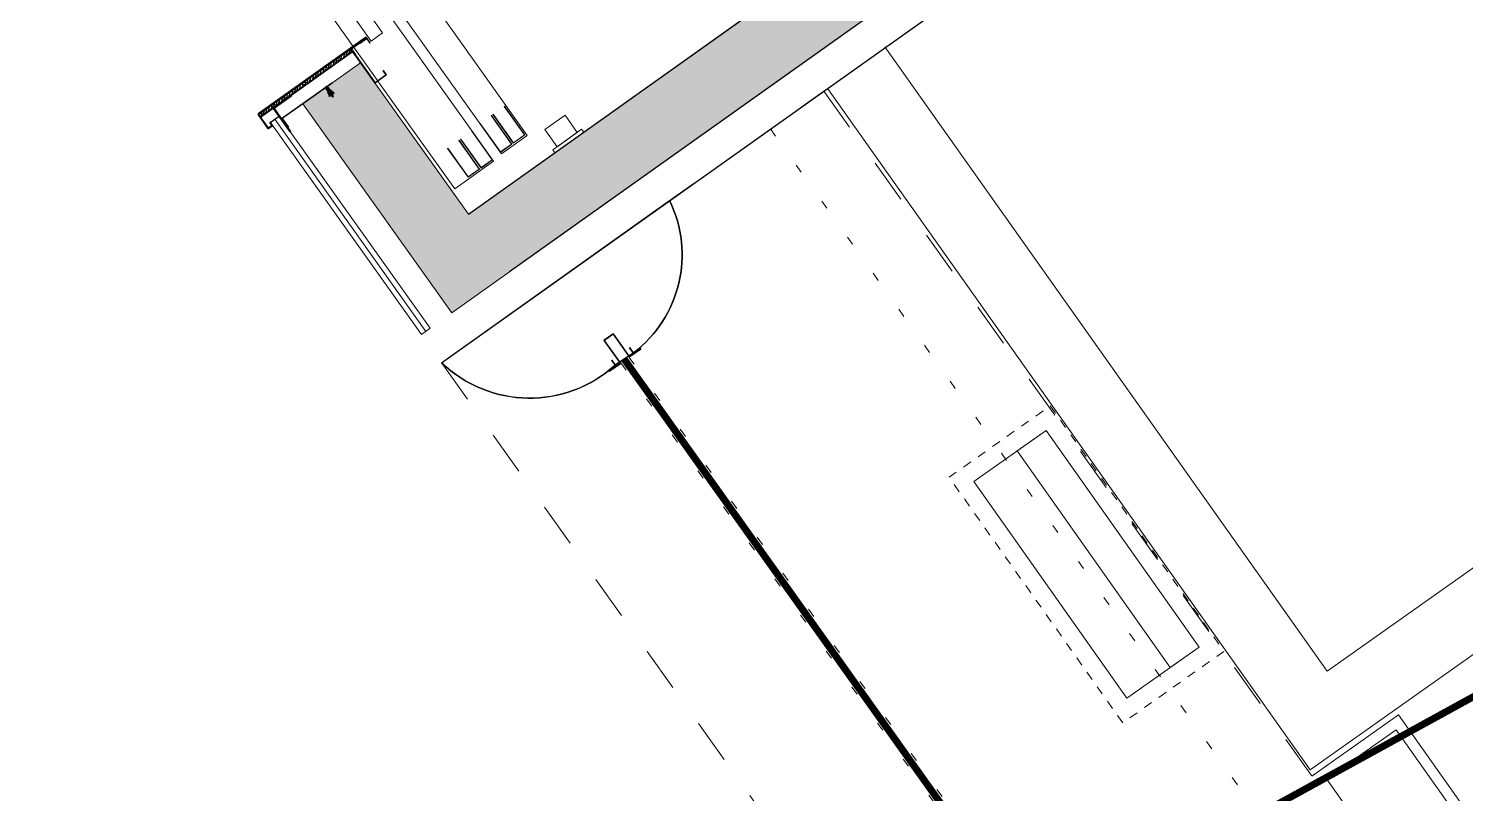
# Model space of a CAD drawing. Header units: centimetres. Extents: x 139057 to 200038, y 34824 to 80516.
# Drawn here: x 174185.3 to 174591.1, y 56322.2 to 56538.3 of the extents above; entities that cross this region are included whole.
import ezdxf

# ---------------------------------------------------------------- set-up
doc = ezdxf.new("R2010")
doc.units = ezdxf.units.CM
doc.header["$LTSCALE"] = 100
for name, pattern in [('AUSGEZOGEN', [0]), ('HIDDEN', [0.5, 0.25, -0.25]), ('HIDDEN3', [0.25, 0.125, -0.125]), ('HIDDEN4', [0.125, 0.025, -0.1])]:
    doc.linetypes.add(name, pattern=pattern)
doc.layers.get('0').update_dxf_attribs({"lineweight": 0})
for name, color, linetype in [('0.20 Cementi Armati', 4, 'Continuous'), ('0.20 Murature', 50, 'Continuous'), ('_retini_strutture', 7, 'Continuous'), ('A-20-QUOTE-LIN-ROSSE', 1, 'Continuous'), ('A-FIN-CTG', 20, 'Continuous'), ('lamiera zincata', 4, 'Continuous'), ('retino', 252, 'Continuous'), ('rivestimento legno', 17, 'Continuous'), ('VITERIA', 6, 'Continuous'), ('white', 7, 'Continuous')]:
    doc.layers.add(name, color=color, linetype=linetype)
for name, color, linetype, lineweight in [('410_STRUTTURE_001-AM_0', 7, 'Continuous', 0), ('420_MURATURE_001-AM_0', 4, 'Continuous', 0), ('430_TAVOLATI_001-AM_0', 3, 'Continuous', 0), ('437_RIVESTIMENTI_001-AM_0', 13, 'Continuous', 0), ('441_SERRAMENTI_001-AM_0', 1, 'Continuous', 0), ('448_RAMPE_SCALE_ASCENS_001-AM_0', 216, 'Continuous', 0), ('454_PROIEZIONI_001-AM_0', 61, 'Continuous', 0), ('461_LAYOUT_SCHEMATICO_001-AM_0', 11, 'Continuous', 0)]:
    doc.layers.add(name, color=color, linetype=linetype, lineweight=lineweight)
doc.layers.add('giunti ottone', color=7, linetype='Continuous', true_color=0xcbbc95)

# ---------------------------------------------------------------- blocks, each defined once
blk = doc.blocks.new('LD_20100709082116_00000001')
for p, q in [((-466.95, 180), (-1394.5, 180)), ((-1394.5, 180), (-1394.5, 45)), ((-1289.5, 180), (-1389.5, 180)), ((-1389.5, 180), (-1389.5, 140)), ((-1388.5, 179), (-1289.5, 179)), ((-1388.5, 141), (-1388.5, 179)), ((-1289.5, 179), (-1289.5, 180)), ((-0.05, 180), (-466.95, 180)), ((-466.95, 180), (-466.95, 140)), ((0.05, 180), (-0.05, 180)), ((-0.05, 140), (-0.05, 180)), ((466.95, 180), (0.05, 180)), ((0.05, 180), (0.05, 140)), ((1394.5, 180), (466.95, 180)), ((466.95, 140), (466.95, 180)), ((1389.5, 180), (1289.5, 180)), ((1289.5, 180), (1289.5, 179)), ((1289.5, 179), (1388.5, 179)), ((1388.5, 179), (1388.5, 141)), ((1389.5, 140), (1389.5, 180)), ((1394.5, 45), (1394.5, 180)), ((-1389.5, 140), (-1289.5, 140)), ((-1289.5, 135), (-1389.5, 135)), ((-1389.5, 135), (-1389.5, 95)), ((-1289.5, 141), (-1388.5, 141)), ((-1388.5, 134), (-1289.5, 134)), ((-1388.5, 96), (-1388.5, 134)), ((-1289.5, 140), (-1289.5, 141)), ((-1289.5, 134), (-1289.5, 135)), ((-450.05, 135), (-916.95, 135)), ((-916.95, 135), (-916.95, 95)), ((-466.95, 140), (-0.05, 140)), ((-450.05, 95), (-450.05, 135)), ((0.05, 140), (466.95, 140)), ((916.95, 135), (450.05, 135)), ((450.05, 135), (450.05, 95)), ((916.95, 95), (916.95, 135)), ((1388.5, 141), (1289.5, 141)), ((1289.5, 141), (1289.5, 140)), ((1289.5, 140), (1389.5, 140)), ((1389.5, 135), (1289.5, 135)), ((1289.5, 135), (1289.5, 134)), ((1289.5, 134), (1388.5, 134)), ((1388.5, 134), (1388.5, 96)), ((1389.5, 95), (1389.5, 135)), ((-1389.5, 95), (-1289.5, 95)), ((-1289.5, 96), (-1388.5, 96)), ((-1289.5, 95), (-1289.5, 96)), ((-900, 90), (-920, 90)), ((-920, 90), (-920, 88.5)), ((-920, 88.5), (-901.5, 88.5)), ((-916.95, 95), (-450.05, 95)), ((-901.5, 88.5), (-901.5, 36.5)), ((-900, 36.5), (-900, 90)), ((450.05, 95), (916.95, 95)), ((900, 90), (900, 36.5)), ((920, 90), (900, 90)), ((901.5, 36.5), (901.5, 88.5)), ((901.5, 88.5), (920, 88.5)), ((920, 88.5), (920, 90)), ((1388.5, 96), (1289.5, 96)), ((1289.5, 96), (1289.5, 95)), ((1289.5, 95), (1389.5, 95)), ((-1394.5, 45), (-1020, 45)), ((-1005, 75), (-1020, 75)), ((-1020, 75), (-1020, 36.5)), ((-1018.5, 73.5), (-1005, 73.5)), ((-1018.5, 36.5), (-1018.5, 73.5)), ((-1018.5, 45), (-901.5, 45)), ((-1005, 73.5), (-1005, 75)), ((-900, 45), (900, 45)), ((901.5, 45), (1018.5, 45)), ((1005, 75), (1005, 73.5)), ((1020, 75), (1005, 75)), ((1005, 73.5), (1018.5, 73.5)), ((1018.5, 73.5), (1018.5, 36.5)), ((1020, 36.5), (1020, 75)), ((1020, 45), (1394.5, 45)), ((-1020, 36.5), (-1020, 35)), ((-900, 36.5), (-1020, 36.5)), ((-1020, 35), (-900, 35)), ((-900, 35), (-900, 36.5)), ((900, 36.5), (900, 35)), ((1020, 36.5), (900, 36.5)), ((900, 35), (1020, 35)), ((1020, 35), (1020, 36.5))]:
    blk.add_line(p, q)
blk = doc.blocks.new('LD_20100709082116_00000002')
for p, q in [((0, 50), (-10, 50)), ((-10, 50), (-10, -50)), ((0, -50), (0, 50)), ((-10, 35), (-70, 35)), ((-70, 35), (-70, -35)), ((-10, -35), (-10, 35)), ((-70, -35), (-10, -35)), ((-10, -50), (0, -50))]:
    blk.add_line(p, q)
blk = doc.blocks.new('LD_20100709082116_00000004')
for p, q in [((-903, 90), (-1390, 90)), ((-1390, 90), (-1390, 0)), ((-1285, 85), (-1385, 85)), ((-1385, 85), (-1385, 45)), ((-1384, 84), (-1285, 84)), ((-1384, 46), (-1384, 84)), ((-1285, 84), (-1285, 85)), ((-450.05, 85), (-916.95, 85)), ((-916.95, 85), (-916.95, 45)), ((-450.05, 45), (-450.05, 85)), ((916.95, 85), (450.05, 85)), ((450.05, 85), (450.05, 45)), ((1390, 90), (903, 90)), ((916.95, 45), (916.95, 85)), ((1385, 85), (1285, 85)), ((1285, 85), (1285, 84)), ((1285, 84), (1384, 84)), ((1384, 84), (1384, 46)), ((1385, 45), (1385, 85)), ((1390, 0), (1390, 90)), ((-1385, 45), (-1285, 45)), ((-1285, 46), (-1384, 46)), ((-1285, 45), (-1285, 46)), ((-916.95, 45), (-450.05, 45)), ((450.05, 45), (916.95, 45)), ((1384, 46), (1285, 46)), ((1285, 46), (1285, 45)), ((1285, 45), (1385, 45)), ((-1390, 0), (-466.95, 0)), ((-1285, 40), (-1385, 40)), ((-1385, 40), (-1385, 0)), ((-1385, 0), (-1285, 0)), ((-1384, 39), (-1285, 39)), ((-1384, 1), (-1384, 39)), ((-1285, 1), (-1384, 1)), ((-1285, 39), (-1285, 40)), ((-1285, 0), (-1285, 1)), ((-0.05, 40), (-466.95, 40)), ((-466.95, 40), (-466.95, 0)), ((-466.95, 0), (-0.05, 0)), ((-0.05, 0), (-0.05, 40)), ((-0.05, 0), (0.05, 0)), ((466.95, 40), (0.05, 40)), ((0.05, 40), (0.05, 0)), ((0.05, 0), (466.95, 0)), ((466.95, 0), (466.95, 40)), ((466.95, 0), (1390, 0)), ((1385, 40), (1285, 40)), ((1285, 40), (1285, 39)), ((1285, 39), (1384, 39)), ((1384, 1), (1285, 1)), ((1285, 1), (1285, 0)), ((1285, 0), (1385, 0)), ((1384, 39), (1384, 1)), ((1385, 0), (1385, 40))]:
    blk.add_line(p, q)
blk = doc.blocks.new('ASC_ESSE')
at = {"rotation": 180}
for name, p in [('LD_20100709082116_00000001', (1475, 2735)), ('LD_20100709082116_00000004', (1475, 2525)), ('LD_20100709082116_00000002', (0, 2350))]:
    blk.add_blockref(name, p, dxfattribs=at)
blk = doc.blocks.new('imbotte_esse')
h = blk.add_hatch()
h.set_pattern_fill('ANSI38', scale=2, angle=90, style=0)
h.set_pattern_definition([(135, (25807.2365, -1189.3905), (-4.49012806, -4.49012806), []), (225, (25807.2365, -1189.3905), (-4.49012806, -13.4703842), [15.875, -9.525])])
h.paths.add_polyline_path([(-67103.8, 29410.8), (-67111.8, 29410.8), (-67111.8, 29093.2), (-67103.8, 29093.1)])
at = {"color": 4}
for p, q in [((-67113.8, 29465.5, 0), (-67113.8, 29093.6)), ((-67112.3, 29412.7, 0), (-67112.3, 29465.5, 0)), ((-67112.3, 29465.5, 0), (-67110.8, 29465.5, 0)), ((-67112.3, 29463.7, 0), (-67112.3, 29095.1)), ((-67110.8, 29465.5, 0), (-67110.8, 29414.2, 0)), ((-67110.8, 29443.7, 0), (-67110.8, 29463.7, 0)), ((-67109.3, 29465.5, 0), (-67109.3, 29443.7, 0)), ((-67110.8, 29443.7, 0), (-67109.3, 29443.7, 0)), ((-67090.8, 29412.7, 0), (-67112.3, 29412.7, 0)), ((-67110.8, 29414.2, 0), (-67090.8, 29414.2, 0)), ((-67090.8, 29414.2, 0), (-67090.8, 29412.7, 0)), ((-67065.8, 29107.6), (-67074.8, 29107.6)), ((-67074.8, 29107.6), (-67074.8, 29106.3)), ((-67067.3, 29106.1), (-67074.8, 29106.1)), ((-67065.3, 29095.1), (-67065.3, 29104.1)), ((-67063.8, 29093.6), (-67063.8, 29105.6)), ((-67111.8, 29091.6), (-67065.8, 29091.6)), ((-67110.3, 29093.1), (-67067.3, 29093.1))]:
    blk.add_line(p, q, dxfattribs=at)
blk.add_lwpolyline([(-67112.3, 29410.8), (-67101.8, 29410.8), (-67101.8, 29093.1)])
at = {"elevation": 0}
blk.add_lwpolyline([(-67111.8, 29093.2), (-67103.8, 29093.1), (-67103.8, 29410.8), (-67111.8, 29410.8)], close=True, dxfattribs=at)
at = {"color": 4}
for centre, radius, start, end in [((-67111.5, 29465.5, 0), 2.25, 0, 180), ((-67111.5, 29465.5, 0), 0.75, 0, 180), ((-67067.3, 29104.1), 2, 0, 90), ((-67065.8, 29105.6), 2, 0, 90), ((-67111.8, 29093.6), 2, 180, 270), ((-67110.3, 29095.1), 2, 180, 270), ((-67067.3, 29095.1), 2, 270, 0), ((-67065.8, 29093.6), 2, 270, 0)]:
    blk.add_arc(centre, radius, start, end, dxfattribs=at)
blk = doc.blocks.new('VITE E TASSELLO')
at = {"layer": 'VITERIA', "color": 1}
blk.add_lwpolyline([(-67911.6, 29357.5), (-67911.6, 29364), (-67918.5, 29364), (-67921.7, 29364.9), (-67921.4, 29366), (-67924.4, 29365.6), (-67925.6, 29365.9), (-67925.3, 29367), (-67928.2, 29366.6), (-67929.5, 29366.9), (-67929.2, 29368.1), (-67932.1, 29367.6), (-67933.3, 29368), (-67933, 29369.1), (-67936, 29368.7), (-67936.5, 29366.6), (-67914.9, 29360.8), (-67936.5, 29355), (-67936, 29352.8), (-67933, 29352.4), (-67933.3, 29353.6), (-67932.1, 29353.9), (-67929.2, 29353.5), (-67929.5, 29354.6), (-67928.2, 29354.9), (-67925.3, 29354.5), (-67925.6, 29355.6), (-67924.4, 29355.9), (-67921.4, 29355.5), (-67921.7, 29356.7), (-67918.5, 29357.5)], close=True, dxfattribs=at)
at = {"layer": 'white', "color": 7}
for p, q in [((-67943.4, 29360.9), (-67942, 29361.5)), ((-67943.4, 29360.9), (-67942.2, 29360.4)), ((-67942.2, 29360.4), (-67942, 29361.5)), ((-67941.9, 29359.8), (-67942.2, 29360.4)), ((-67942, 29361.5), (-67941.6, 29362.1)), ((-67941.6, 29362.1), (-67941.9, 29359.8)), ((-67941.8, 29359.8), (-67941.9, 29359.8)), ((-67941.8, 29359.8), (-67941.5, 29362.1)), ((-67941.5, 29360.1), (-67941.8, 29359.8)), ((-67941.6, 29362.1), (-67941.5, 29362.1)), ((-67941.5, 29362.1), (-67941.2, 29361.8)), ((-67941.5, 29360.1), (-67941.2, 29361.8)), ((-67941.5, 29360.1), (-67940.8, 29359.8)), ((-67941.2, 29361.8), (-67940.5, 29362.1)), ((-67940.8, 29359.8), (-67940.5, 29362.1)), ((-67940.6, 29359.2), (-67940.8, 29359.8)), ((-67940.1, 29362.8), (-67940.6, 29359.2)), ((-67940.4, 29359.2), (-67940.6, 29359.2)), ((-67940.5, 29362.1), (-67940.1, 29362.8)), ((-67940.4, 29359.2), (-67940, 29362.8)), ((-67940.1, 29359.5), (-67940.4, 29359.2)), ((-67940.1, 29362.8), (-67940, 29362.8)), ((-67940.1, 29359.5), (-67939.6, 29362.5)), ((-67940.1, 29359.5), (-67939.5, 29359.3)), ((-67940, 29362.8), (-67939.6, 29362.5)), ((-67939.6, 29362.5), (-67939.5, 29362.5)), ((-67939.5, 29359.3), (-67938.9, 29362.5)), ((-67938.9, 29362.5), (-67939.5, 29362.5)), ((-67939.2, 29358.7), (-67939.5, 29359.3)), ((-67939.2, 29358.7), (-67938.6, 29363.1)), ((-67939, 29358.7), (-67939.2, 29358.7)), ((-67939, 29358.7), (-67938.5, 29363.1)), ((-67938.7, 29359.3), (-67939, 29358.7)), ((-67938.9, 29362.5), (-67938.6, 29363.1)), ((-67938.2, 29362.5), (-67938.7, 29359.3)), ((-67938.1, 29359.3), (-67938.7, 29359.3)), ((-67938.6, 29363.1), (-67938.5, 29363.1)), ((-67938.5, 29363.1), (-67938.2, 29362.5)), ((-67937.6, 29362.5), (-67938.2, 29362.5)), ((-67938.1, 29359.3), (-67937.6, 29362.5)), ((-67937.8, 29358.7), (-67938.1, 29359.3)), ((-67937.8, 29358.7), (-67937.3, 29363.1)), ((-67937.7, 29358.7), (-67937.8, 29358.7)), ((-67937.7, 29358.7), (-67937.1, 29363.1)), ((-67937.4, 29359.3), (-67937.7, 29358.7)), ((-67937.6, 29362.5), (-67937.3, 29363.1)), ((-67936.8, 29362.5), (-67937.4, 29359.3)), ((-67936.7, 29359.3), (-67937.4, 29359.3)), ((-67937.3, 29363.1), (-67937.1, 29363.1)), ((-67937.1, 29363.1), (-67936.8, 29362.5)), ((-67936.1, 29362.5), (-67936.8, 29362.5)), ((-67936.1, 29362.5), (-67936.7, 29359.3)), ((-67936.7, 29359.3), (-67936.4, 29358.7)), ((-67936.4, 29358.7), (-67935.8, 29363.1)), ((-67936.4, 29358.7), (-67936.2, 29358.7)), ((-67936.2, 29358.7), (-67935.7, 29363.1)), ((-67936.2, 29358.7), (-67935.9, 29359.3)), ((-67935.8, 29363.1), (-67936.1, 29362.5)), ((-67935.9, 29359.3), (-67935.4, 29362.5)), ((-67935.2, 29359.3), (-67935.9, 29359.3)), ((-67935.7, 29363.1), (-67935.8, 29363.1)), ((-67935.4, 29362.5), (-67935.7, 29363.1)), ((-67934.7, 29362.5), (-67935.4, 29362.5)), ((-67934.7, 29362.5), (-67935.2, 29359.3)), ((-67935.2, 29359.3), (-67934.9, 29358.7)), ((-67934.9, 29358.7), (-67934.4, 29363.1)), ((-67934.9, 29358.7), (-67934.8, 29358.7)), ((-67934.8, 29358.7), (-67934.3, 29363.1)), ((-67934.8, 29358.7), (-67934.5, 29359.3)), ((-67934.4, 29363.1), (-67934.7, 29362.5)), ((-67934.5, 29359.3), (-67933.9, 29362.5)), ((-67933.8, 29359.3), (-67934.5, 29359.3)), ((-67934.3, 29363.1), (-67934.4, 29363.1)), ((-67933.9, 29362.5), (-67934.3, 29363.1)), ((-67933.3, 29362.5), (-67933.9, 29362.5)), ((-67933.3, 29362.5), (-67933.8, 29359.3)), ((-67933.8, 29359.3), (-67933.5, 29358.7)), ((-67933.5, 29358.7), (-67932.9, 29363.1)), ((-67933.5, 29358.7), (-67933.3, 29358.7)), ((-67932.9, 29363.1), (-67933.3, 29362.5)), ((-67933.3, 29358.7), (-67932.8, 29363.1)), ((-67933.3, 29358.7), (-67933, 29359.3)), ((-67933, 29359.3), (-67932.5, 29362.5)), ((-67932.4, 29359.3), (-67933, 29359.3)), ((-67932.8, 29363.1), (-67932.9, 29363.1)), ((-67932.5, 29362.5), (-67932.8, 29363.1)), ((-67931.8, 29362.5), (-67932.5, 29362.5)), ((-67931.8, 29362.5), (-67932.4, 29359.3)), ((-67932.4, 29359.3), (-67932, 29358.7)), ((-67932, 29358.7), (-67931.5, 29363.1)), ((-67932, 29358.7), (-67931.9, 29358.7)), ((-67931.9, 29358.7), (-67931.4, 29363.1)), ((-67931.9, 29358.7), (-67931.6, 29359.3)), ((-67931.5, 29363.1), (-67931.8, 29362.5)), ((-67931.6, 29359.3), (-67931.1, 29362.5)), ((-67930.9, 29359.3), (-67931.6, 29359.3)), ((-67931.4, 29363.1), (-67931.5, 29363.1)), ((-67931.1, 29362.5), (-67931.4, 29363.1)), ((-67930.4, 29362.5), (-67931.1, 29362.5)), ((-67930.4, 29362.5), (-67930.9, 29359.3)), ((-67930.9, 29359.3), (-67930.6, 29358.7)), ((-67930.6, 29358.7), (-67930.1, 29363.1)), ((-67930.6, 29358.7), (-67930.5, 29358.7)), ((-67930.5, 29358.7), (-67929.9, 29363.1)), ((-67930.5, 29358.7), (-67930.2, 29359.3)), ((-67930.1, 29363.1), (-67930.4, 29362.5)), ((-67930.2, 29359.3), (-67929.6, 29362.5)), ((-67929.5, 29359.3), (-67930.2, 29359.3)), ((-67929.9, 29363.1), (-67930.1, 29363.1)), ((-67929.6, 29362.5), (-67929.9, 29363.1)), ((-67928.9, 29362.5), (-67929.6, 29362.5)), ((-67928.9, 29362.5), (-67929.5, 29359.3)), ((-67929.5, 29359.3), (-67929.2, 29358.7)), ((-67929.2, 29358.7), (-67928.6, 29363.1)), ((-67929.2, 29358.7), (-67929, 29358.7)), ((-67929, 29358.7), (-67928.5, 29363.1)), ((-67929, 29358.7), (-67928.7, 29359.3)), ((-67928.6, 29363.1), (-67928.9, 29362.5)), ((-67928.7, 29359.3), (-67928.2, 29362.5)), ((-67928, 29359.3), (-67928.7, 29359.3)), ((-67928.5, 29363.1), (-67928.6, 29363.1)), ((-67928.2, 29362.5), (-67928.5, 29363.1)), ((-67927.5, 29362.5), (-67928.2, 29362.5)), ((-67928, 29359.3), (-67927.5, 29362.5)), ((-67927.7, 29358.7), (-67928, 29359.3)), ((-67927.7, 29358.7), (-67927.2, 29363.1)), ((-67927.6, 29358.7), (-67927.7, 29358.7)), ((-67927.6, 29358.7), (-67927.1, 29363.1)), ((-67927.3, 29359.3), (-67927.6, 29358.7)), ((-67927.5, 29362.5), (-67927.2, 29363.1)), ((-67926.7, 29362.5), (-67927.3, 29359.3)), ((-67926.6, 29359.3), (-67927.3, 29359.3)), ((-67927.2, 29363.1), (-67927.1, 29363.1)), ((-67927.1, 29363.1), (-67926.7, 29362.5)), ((-67926.1, 29362.5), (-67926.7, 29362.5)), ((-67926.6, 29359.3), (-67926.1, 29362.5)), ((-67926.3, 29358.7), (-67926.6, 29359.3)), ((-67926.3, 29358.7), (-67925.7, 29363.1)), ((-67926.1, 29358.7), (-67926.3, 29358.7)), ((-67926.1, 29358.7), (-67925.6, 29363.1)), ((-67926.1, 29362.5), (-67925.7, 29363.1)), ((-67925.8, 29359.3), (-67926.1, 29358.7)), ((-67925.3, 29362.5), (-67925.8, 29359.3)), ((-67925.2, 29359.3), (-67925.8, 29359.3)), ((-67925.7, 29363.1), (-67925.6, 29363.1)), ((-67925.6, 29363.1), (-67925.3, 29362.5)), ((-67924.6, 29362.5), (-67925.3, 29362.5)), ((-67925.2, 29359.3), (-67924.6, 29362.5)), ((-67924.8, 29358.7), (-67925.2, 29359.3)), ((-67924.8, 29358.7), (-67924.3, 29363.1)), ((-67924.7, 29358.7), (-67924.8, 29358.7)), ((-67924.7, 29358.7), (-67924.2, 29363.1)), ((-67924.4, 29359.3), (-67924.7, 29358.7)), ((-67924.6, 29362.5), (-67924.3, 29363.1)), ((-67923.9, 29362.5), (-67924.4, 29359.3)), ((-67923.7, 29359.3), (-67924.4, 29359.3)), ((-67924.3, 29363.1), (-67924.2, 29363.1)), ((-67924.2, 29363.1), (-67923.9, 29362.5)), ((-67923.2, 29362.5), (-67923.9, 29362.5)), ((-67923.2, 29362.5), (-67923.7, 29359.3)), ((-67923.7, 29359.3), (-67923.4, 29358.7)), ((-67923.4, 29358.7), (-67922.9, 29363.1)), ((-67923.4, 29358.7), (-67923.3, 29358.7)), ((-67923.3, 29358.7), (-67922.7, 29363.1)), ((-67923.3, 29358.7), (-67923, 29359.3)), ((-67922.9, 29363.1), (-67923.2, 29362.5)), ((-67923, 29359.3), (-67922.4, 29362.5)), ((-67922.3, 29359.3), (-67923, 29359.3)), ((-67922.7, 29363.1), (-67922.9, 29363.1)), ((-67922.4, 29362.5), (-67922.7, 29363.1)), ((-67921.7, 29362.5), (-67922.4, 29362.5)), ((-67921.7, 29362.5), (-67922.3, 29359.3)), ((-67922.3, 29359.3), (-67922, 29358.7)), ((-67922, 29358.7), (-67921.4, 29363.1)), ((-67922, 29358.7), (-67921.8, 29358.7)), ((-67921.8, 29358.7), (-67921.3, 29363.1)), ((-67921.8, 29358.7), (-67921.5, 29359.3)), ((-67921.4, 29363.1), (-67921.7, 29362.5)), ((-67921.5, 29359.3), (-67921, 29362.5)), ((-67920.8, 29359.3), (-67921.5, 29359.3)), ((-67921.3, 29363.1), (-67921.4, 29363.1)), ((-67921, 29362.5), (-67921.3, 29363.1)), ((-67920.3, 29362.5), (-67921, 29362.5)), ((-67920.3, 29362.5), (-67920.8, 29359.3)), ((-67920.8, 29359.3), (-67920.5, 29358.7)), ((-67920.5, 29358.7), (-67920, 29363.1)), ((-67920.5, 29358.7), (-67920.4, 29358.7)), ((-67920.4, 29358.7), (-67919.9, 29363.1)), ((-67920.4, 29358.7), (-67920.1, 29359.3)), ((-67920, 29363.1), (-67920.3, 29362.5)), ((-67920.1, 29359.3), (-67919.5, 29362.5)), ((-67919.4, 29359.3), (-67920.1, 29359.3)), ((-67919.9, 29363.1), (-67920, 29363.1)), ((-67919.5, 29362.5), (-67919.9, 29363.1)), ((-67918.9, 29362.5), (-67919.5, 29362.5)), ((-67918.9, 29362.5), (-67919.4, 29359.3)), ((-67919.4, 29359.3), (-67919.1, 29358.7)), ((-67919.1, 29358.7), (-67918.5, 29363.1)), ((-67919.1, 29358.7), (-67918.9, 29358.7)), ((-67918.9, 29358.7), (-67918.4, 29363.1)), ((-67918.5, 29363.1), (-67918.9, 29362.5)), ((-67918.9, 29358.7), (-67918.6, 29359.3)), ((-67918.6, 29359.3), (-67918.1, 29362.5)), ((-67918, 29359.3), (-67918.6, 29359.3)), ((-67918.4, 29363.1), (-67918.5, 29363.1)), ((-67918.1, 29362.5), (-67918.4, 29363.1)), ((-67917.4, 29362.5), (-67918.1, 29362.5)), ((-67917.4, 29362.5), (-67918, 29359.3)), ((-67918, 29359.3), (-67917.6, 29358.7)), ((-67917.6, 29358.7), (-67917.1, 29363.1)), ((-67917.6, 29358.7), (-67917.5, 29358.7)), ((-67917.5, 29358.7), (-67917, 29363.1)), ((-67917.5, 29358.7), (-67917.2, 29359.3)), ((-67917.1, 29363.1), (-67917.4, 29362.5)), ((-67917.2, 29359.3), (-67916.7, 29362.5)), ((-67916.5, 29359.3), (-67917.2, 29359.3)), ((-67917, 29363.1), (-67917.1, 29363.1)), ((-67916.7, 29362.5), (-67917, 29363.1)), ((-67916, 29362.5), (-67916.7, 29362.5)), ((-67916, 29362.5), (-67916.5, 29359.3)), ((-67916.5, 29359.3), (-67916.2, 29358.7)), ((-67916.2, 29358.7), (-67915.7, 29363.1)), ((-67916.2, 29358.7), (-67916.1, 29358.7)), ((-67916.1, 29358.7), (-67915.5, 29363.1)), ((-67916.1, 29358.7), (-67915.8, 29359.3)), ((-67915.7, 29363.1), (-67916, 29362.5)), ((-67915.8, 29359.3), (-67915.2, 29362.5)), ((-67915.1, 29359.3), (-67915.8, 29359.3)), ((-67915.5, 29363.1), (-67915.7, 29363.1)), ((-67915.2, 29362.5), (-67915.5, 29363.1)), ((-67914.5, 29362.5), (-67915.2, 29362.5)), ((-67914.5, 29362.5), (-67915.1, 29359.3)), ((-67915.1, 29359.3), (-67914.8, 29358.7)), ((-67914.8, 29358.7), (-67914.2, 29363.1)), ((-67914.8, 29358.7), (-67914.6, 29358.7)), ((-67914.6, 29358.7), (-67914.1, 29363.1)), ((-67914.6, 29358.7), (-67914.3, 29359.3)), ((-67914.2, 29363.1), (-67914.5, 29362.5)), ((-67914.3, 29359.3), (-67913.8, 29362.5)), ((-67913.6, 29359.3), (-67914.3, 29359.3)), ((-67914.1, 29363.1), (-67914.2, 29363.1)), ((-67913.8, 29362.5), (-67914.1, 29363.1)), ((-67913.1, 29362.5), (-67913.8, 29362.5)), ((-67913.1, 29362.5), (-67913.6, 29359.3)), ((-67913.6, 29359.3), (-67913.3, 29358.7)), ((-67913.3, 29358.7), (-67912.8, 29363.1)), ((-67913.3, 29358.7), (-67913.2, 29358.7)), ((-67913.2, 29358.7), (-67912.7, 29363.1)), ((-67913.2, 29358.7), (-67912.9, 29359.3)), ((-67912.8, 29363.1), (-67913.1, 29362.5)), ((-67912.9, 29359.3), (-67912.3, 29362.5)), ((-67912.2, 29359.3), (-67912.9, 29359.3)), ((-67912.7, 29363.1), (-67912.8, 29363.1)), ((-67912.3, 29362.5), (-67912.7, 29363.1)), ((-67911.5, 29362.5), (-67912.3, 29362.5)), ((-67912.2, 29359.3), (-67912.1, 29360.1)), ((-67911.9, 29358.7), (-67912.2, 29359.3)), ((-67912.1, 29360.1), (-67911.6, 29361.4)), ((-67911.9, 29358.7), (-67911.6, 29361.4)), ((-67911.7, 29358.7), (-67911.9, 29358.7)), ((-67911.4, 29361.4), (-67911.7, 29358.7)), ((-67911.4, 29359.3), (-67911.7, 29358.7)), ((-67911.6, 29361.4), (-67911.4, 29361.4)), ((-67911.2, 29360.8), (-67911.4, 29361.4)), ((-67911.2, 29360.8), (-67911.4, 29359.3)), ((-67910.9, 29363.2), (-67910.9, 29358.7)), ((-67908.2, 29360.5), (-67908.2, 29361.3)), ((-67908.2, 29361.3), (-67907.8, 29361.3)), ((-67907.8, 29360.5), (-67908.2, 29360.5))]:
    blk.add_line(p, q, dxfattribs=at)
at = {"layer": 'white', "color": 7, "linetype": 'AUSGEZOGEN'}
blk.add_line((-67913.9, 29362.5), (-67914.8, 29362.5), dxfattribs=at)
at = {"layer": 'white', "linetype": 'ByBlock', "ltscale": 0.5}
for points in [[(-67907.8, 29361.3), (-67907.8, 29364.9)], [(-67907.8, 29360.5), (-67907.8, 29356.9)]]:
    blk.add_lwpolyline(points, dxfattribs=at)
at = {"layer": 'white', "color": 7}
for centre, start, end in [((-67911.5, 29363.2), 270, 0), ((-67911.5, 29358.7), 0, 82.9936)]:
    blk.add_arc(centre, 0.63, start, end, dxfattribs=at)
at = {"layer": 'white', "linetype": 'ByBlock', "ltscale": 0.5}
for centre, start, end in [((-67911.3, 29367.4), 275.5146, 324.0155), ((-67911.3, 29354.4), 35.9845, 84.4854)]:
    blk.add_arc(centre, 4.29, start, end, dxfattribs=at)
blk = doc.blocks.new('A$C19640A7E')
at = {"color": 4}
for points in [[(-0.5, 139.5), (-0.5, -33.5), (29.5, -33.5), (29.5, -35), (-2, -35), (-2, 139.5), (-0.5, 139.5)], [(42.3, -35.5), (42.3, -37), (-38.5, -37), (-38.5, 24.5), (-37, 24.5), (-37, -35.5), (42.3, -35.5)]]:
    blk.add_lwpolyline(points, dxfattribs=at)
at = {"layer": 'rivestimento legno', "xscale": -0.9999999999999998}
blk.add_blockref('VITE E TASSELLO', (-67909.8, -29241.4), dxfattribs=at)
blk = doc.blocks.new('A$C1D707366')
at = {"layer": 'A-FIN-CTG'}
blk.add_line((11864, -305.2, 0), (11864, -275.1, 0), dxfattribs=at)
at = {"layer": 'A-20-QUOTE-LIN-ROSSE'}
blk.add_blockref('A$C19640A7E', (11875.5, -238, -0.2), dxfattribs=at)
at = {"layer": 'lamiera zincata'}
blk.add_blockref('imbotte_esse', (78938.7, -29412.7, 0), dxfattribs=at)
blk = doc.blocks.new('CHIOSCO NUOVO')
at = {"linetype": 'HIDDEN', "ltscale": 0.1}
blk.add_lwpolyline([(-20038.75, 1148.66), (-20038.75, 1183.66), (-19953.75, 1183.66), (-19953.75, 1148.66)], close=True, dxfattribs=at)
for points in [[(-20033.75, 1153.66), (-20033.75, 1178.66), (-19958.75, 1178.66), (-19958.75, 1153.66)], [(-20033.75, 1163.66), (-19958.75, 1163.66), (-19958.75, 1153.66), (-20033.75, 1153.66)]]:
    blk.add_lwpolyline(points, close=True)

msp = doc.modelspace()

# ---------------------------------------------------------------- hatches: boundary and pattern name
at = {"layer": '_retini_strutture'}
msp.add_hatch(color=256, dxfattribs=at).paths.add_polyline_path([(174116.46, 57283.29), (174142.94, 57302.14), (174128.44, 57322.5), (174101.96, 57303.65), (173876.94, 57619.74), (173882.23, 57623.5), (173864.83, 57647.94), (173859.54, 57644.18), (173827.06, 57689.8), (173562.3, 57501.31), (173604.35, 57442.24), (173620.64, 57453.84), (173590.19, 57496.61), (173810.15, 57653.2), (173981.24, 57412.88), (173761.28, 57256.29), (173730.83, 57299.06), (173714.54, 57287.46), (173787.04, 57185.63), (173803.33, 57197.23), (173772.88, 57240), (173992.84, 57396.59), (174163.93, 57156.27), (173943.97, 56999.68), (173913.52, 57042.45), (173897.23, 57030.85), (173969.72, 56929.02), (173986.02, 56940.62), (173955.57, 56983.39), (174175.52, 57139.98), (174346.61, 56899.66), (174126.66, 56743.07), (174096.21, 56785.84), (174079.92, 56774.24), (174152.41, 56672.41), (174168.71, 56684.01), (174138.26, 56726.77), (174358.21, 56883.37), (174529.3, 56643.05), (174309.5, 56485.83), (174279.04, 56528.61), (174262.74, 56517.01), (174304.79, 56457.95), (174569.56, 56646.42), (174322.51, 56993.46), (174858.56, 57375.06), (175070.23, 57077.73), (175094.67, 57095.13), (174420.01, 58043.19), (174360.14, 58000.56), (174377.54, 57976.12), (174412.97, 58001.35), (174528.97, 57838.42), (174366.04, 57722.43), (174250.05, 57885.36), (174281.41, 57907.69), (174264.01, 57932.12), (174180.92, 57872.97), (174198.31, 57848.53), (174229.68, 57870.86), (174345.67, 57707.93), (174182.74, 57591.94), (174066.75, 57754.87), (174102.19, 57780.1), (174084.79, 57804.53), (173987.03, 57734.94), (174004.43, 57710.5), (174046.38, 57740.37), (174162.38, 57577.44), (174125.72, 57551.34), (174140.22, 57530.98), (174202.94, 57575.63), (174206.71, 57570.34), (174227.08, 57584.84), (174223.31, 57590.13), (174543.47, 57818.06), (174840.99, 57400.15), (174520.83, 57172.22), (174317.84, 57457.34), (174314.08, 57462.64), (174293.71, 57448.14), (174297.48, 57442.84), (174262.85, 57418.2), (174277.35, 57397.83), (174311.98, 57422.48), (174500.46, 57157.72), (174304.95, 57018.53)])

# ---------------------------------------------------------------- linework, layer by layer
at = {"layer": '0.20 Cementi Armati'}
for p, q in [((174569.56, 56646.42, 0), (174321.09, 56469.53, 0)), ((174309.5, 56485.83, 0), (174529.45, 56642.42, 0))]:
    msp.add_line(p, q, dxfattribs=at)
at = {"layer": '0.20 Murature', "color": 3}
msp.add_line((174301.92, 56443.88, 0), (174583.36, 56643.95, 0), dxfattribs=at)
for centre, radius, start, end in [((174335, 56474.38, 0), 34.87, 307.3151, 26.0244), ((174326.8, 56469.78, 0), 35.91, 226.1396, 312.1755)]:
    msp.add_arc(centre, radius, start, end, dxfattribs=at)
at = {"layer": '410_STRUTTURE_001-AM_0'}
msp.add_line((174309.48, 56485.84, 0), (174529.44, 56642.42, 0), dxfattribs=at)
at = {"layer": '420_MURATURE_001-AM_0'}
for p, q in [((174569.56, 56646.42, 0), (174304.79, 56457.95, 0)), ((174262.74, 56517.01, 0), (174279.04, 56528.61, 0)), ((174279.04, 56528.61, 0), (174309.48, 56485.84, 0)), ((174304.79, 56457.95, 0), (174262.74, 56517.01, 0))]:
    msp.add_line(p, q, dxfattribs=at)
at = {"layer": '430_TAVOLATI_001-AM_0', "extrusion": (7.13341e-05, 5.05047e-05, 1)}
for points, elevation in [([(174866.51, 56554.79), (174547.33, 56328.81)], -37.63), ([(174826.39, 56550.89), (174552.09, 56356.69)], -37.63), ([(174411.07, 56521.26), (174547.33, 56328.81)], -38.41)]:
    msp.add_lwpolyline(points, dxfattribs=dict(at, elevation=elevation))
at = {"layer": '430_TAVOLATI_001-AM_0', "elevation": 0}
msp.add_lwpolyline([(174427.16, 56533.12), (174552.07, 56356.68)], dxfattribs=at)
at = {"layer": '437_RIVESTIMENTI_001-AM_0'}
for p, q in [((174296.24, 56451.86), (174253.56, 56511.81, 0)), ((174254.78, 56512.68, 0), (174297.45, 56452.73, 0)), ((174256, 56513.54, 0), (174298.68, 56453.6, 0)), ((174298.69, 56453.6), (174296.24, 56451.86))]:
    msp.add_line(p, q, dxfattribs=at)
at = {"layer": '441_SERRAMENTI_001-AM_0', "lineweight": 5, "ltscale": 5}
msp.add_line((174352.5, 56443.77, 0), (174350.99, 56445.89, 0), dxfattribs=at)
at = {"layer": '441_SERRAMENTI_001-AM_0', "ltscale": 10, "extrusion": (5.26476e-09, -2.71414e-09, 1), "elevation": 0}
msp.add_lwpolyline([(174355.07, 56448.16), (174356.14, 56446.65), (174357.92, 56447.92, -1), (174358.12, 56447.63), (174355.13, 56445.5, -0.414214), (174354.92, 56445.54), (174350.37, 56451.93), (174347.92, 56450.19), (174352.48, 56443.8, -0.414214), (174352.44, 56443.59), (174349.45, 56441.46, -1), (174349.25, 56441.74), (174351.03, 56443.01), (174349.95, 56444.52), (174350.08, 56444.6), (174351.15, 56443.1, -0.414214), (174351.11, 56442.89), (174349.33, 56441.62), (174349.36, 56441.58), (174352.35, 56443.71), (174347.8, 56450.1, -0.414214), (174347.84, 56450.31), (174350.28, 56452.05, -0.414214), (174350.49, 56452.02), (174355.04, 56445.62), (174358.04, 56447.76), (174358.01, 56447.8), (174356.23, 56446.53, -0.414214), (174356.02, 56446.56), (174354.94, 56448.07)], format="xyb", close=True, dxfattribs=at)
at = {"layer": '454_PROIEZIONI_001-AM_0', "linetype": 'HIDDEN4'}
for p, q in [((174394.84, 56509.94, 53.7), (175066.98, 55565.22, 107.4)), ((174352.6, 56443.85, 53.7), (174979.05, 55564.14, 53.7)), ((174354.83, 56445.46, 53.7), (174981.29, 55565.73, 53.7))]:
    msp.add_line(p, q, dxfattribs=at)
at = {"layer": '454_PROIEZIONI_001-AM_0', "linetype": 'HIDDEN3', "lineweight": 5, "elevation": 0}
msp.add_lwpolyline([(175061.27, 55107.91), (174961.84, 55517.17), (174301.92, 56443.88), (174409.91, 56520.65), (175084.57, 55573.25), (175186.66, 55153.08)], close=True, dxfattribs=at)
at = {"layer": '461_LAYOUT_SCHEMATICO_001-AM_0', "elevation": 0}
for points in [[(174572.26, 56344.33), (174547.76, 56327.01)], [(174572.26, 56344.33), (174664.63, 56213.69), (174640.13, 56196.37), (174686.32, 56131.05), (174710.81, 56148.37)]]:
    msp.add_lwpolyline(points, dxfattribs=at)
msp.add_lwpolyline([(174594.66, 56265.87), (174614.26, 56279.73), (174571.54, 56340.15), (174551.94, 56326.3)], close=True, dxfattribs=at)
at = {"layer": 'giunti ottone', "linetype": 'Continuous', "lineweight": 18, "const_width": 2}
for points, elevation in [([(174469.8, 56281.58), (174979.14, 56561.39)], 2.11), ([(174353.51, 56444.88), (174980.3, 55564.7)], 0)]:
    msp.add_lwpolyline(points, dxfattribs=dict(at, elevation=elevation))
at = {"layer": 'retino', "linetype": 'ByBlock', "elevation": 0}
msp.add_lwpolyline([(174301.92, 56443.89), (174366.33, 56489.68, -0.357605), (174356.14, 56446.65), (174350.92, 56443.16, -0.394092)], format="xyb", close=True, dxfattribs=at)

# ---------------------------------------------------------------- block references
at = {"layer": '437_RIVESTIMENTI_001-AM_0', "xscale": 0.1, "yscale": 0.1, "zscale": 0.1, "rotation": 305.4456605305091}
msp.add_blockref('A$C1D707366', (173590.37, 57496.03, 0), dxfattribs=at)
at = {"layer": '448_RAMPE_SCALE_ASCENS_001-AM_0', "xscale": 0.1, "yscale": 0.1, "zscale": 0.1, "rotation": 125.4456605308098}
msp.add_blockref('ASC_ESSE', (174529.44, 56642.42, 0), dxfattribs=at)
at = {"layer": '461_LAYOUT_SCHEMATICO_001-AM_0', "extrusion": (0.001572, 0.005167, 0.999985), "rotation": 125.2395057029554}
msp.add_blockref('CHIOSCO NUOVO', (163898.6, 73389.48, 565.17), dxfattribs=at)

doc.saveas('drawing.dxf')
